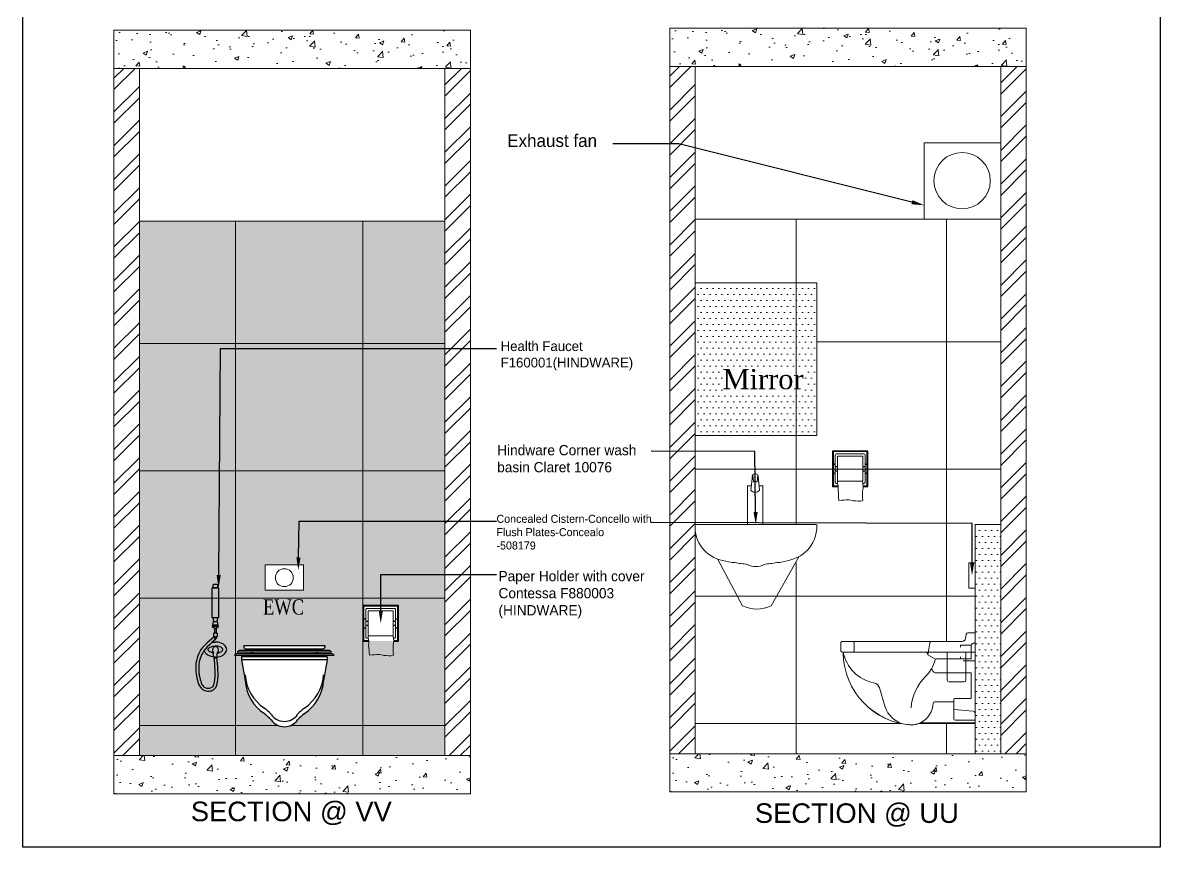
# Model space of a CAD drawing. Header units: millimetres. Extents: x 3470855 to 3479619, y -129111 to -121874.
# Drawn here: x 3475085 to 3479619, y -129111 to -125824 of the extents above; entities that cross this region are included whole.
import ezdxf
from ezdxf import colors
from ezdxf.entities.mleader import LeaderData, LeaderLine
from ezdxf.math import Vec2, Vec3

# ---------------------------------------------------------------- set-up
doc = ezdxf.new("R2010")
doc.units = ezdxf.units.MM
doc.header["$LTSCALE"] = 0.5
doc.header["$MEASUREMENT"] = 0
for name, color, linetype, lineweight in [('COLUMN', 30, 'Continuous', 35), ('COTAS', 8, 'Continuous', 9), ('hatch', 252, 'Continuous', 9), ('SANITARY', 1, 'Continuous', 20), ('WALL', 7, 'Continuous', 50)]:
    doc.layers.add(name, color=color, linetype=linetype, lineweight=lineweight)
for name, color, linetype in [('FIX', 3, 'Continuous'), ('Flooring', 7, 'Continuous'), ('freecads.com', 7, 'Continuous'), ('P-EQPM', 84, 'Continuous')]:
    doc.layers.add(name, color=color, linetype=linetype)
doc.styles.add('1', font='times.ttf')
doc.styles.add('ARIAL', font='eurr____.ttf', dxfattribs={"height": 6})
doc.styles.add('ROMANS', font='times.ttf')
doc.styles.get("Standard").update_dxf_attribs({"font": 'arial.ttf'})
doc.styles.add('style4', font='arial.ttf', dxfattribs={"height": 4})
pattern_1 = [(45, (139607.5597, 159270.9304), (-2.65165043, 2.65165043), []), (45, (139609.3275, 159270.9304), (-2.65165043, 2.65165043), [])]
pattern_2 = [(45, (139520.2413, 159270.6366), (-2.65165043, 2.65165043), []), (45, (139522.009, 159270.6366), (-2.65165043, 2.65165043), [])]

# ---------------------------------------------------------------- blocks, each defined once
blk = doc.blocks.new('A$C49204E9D')
at = {"layer": 'SANITARY'}
for p, q in [((-20.93, 0), (0, 0)), ((-4.4, 0), (-4.4, -4.42)), ((-1.47, 0), (-1.47, -4.42)), ((-4.13, -4.7), (-1.74, -4.7))]:
    blk.add_line(p, q, dxfattribs=at)
at = {"layer": 'SANITARY', "color": 252}
for p, q in [((-19.02, 1.37), (-19.02, 0.27)), ((-7.14, 1.42), (-7.47, -0.46)), ((-2.31, 1.08), (-0.62, 1.08)), ((-2.31, 1.08), (-2.31, 0.76)), ((-1.89, 0), (0, 0)), ((-0.62, 1.08), (-0.48, 1.29)), ((-0.62, 1.08), (-0.62, -1.08)), ((-0.32, 1.38), (0, 1.38)), ((-7.47, -0.46), (-6.22, -1.1)), ((-6.12, -1.08), (-0.62, -1.08)), ((-2.31, -0.77), (-2.31, -1.08)), ((-1.89, -1.37), (0, -1.37)), ((-6.28, -3.29), (-0.62, -3.29)), ((-0.62, -3.29), (-0.62, -7.28)), ((-15.04, -5.63), (-14.13, -8.67)), ((-3.36, -7.81), (-6.42, -7.81)), ((-3.36, -7.47), (-3.36, -10.45)), ((-3.17, -7.28), (-0.62, -7.28)), ((-3.36, -9.04), (-0.31, -9.3)), ((-3.09, -10.72), (0, -10.72))]:
    blk.add_line(p, q, dxfattribs=at)
at = {"layer": 'SANITARY'}
blk.add_lwpolyline([(0, 3.01), (-1.14, 3.01, 0.36397), (-1.41, 2.79), (-1.53, 2.13, -0.36397), (-2.1, 1.64), (-20.86, 1.64, 0.414214), (-21.13, 1.37), (-21.13, 0.2, 0.414214), (-20.93, 0), (-20.93, 0, -0.410508), (-20.74, -0.19, 0.393335), (-9.98, -11.47, 0.10256), (-8.6, -11.12), (-0.27, -11.12, 0.414214), (0, -10.84)], format="xyb", close=True, dxfattribs=at)
at = {"layer": 'SANITARY', "color": 252}
for centre, radius, start, end in [((-14.79, 1.11), 6.06, 190.6037, 259.1), ((-19.29, 1.37), 0.274, 0, 90), ((-19.29, 0.27), 0.274, 270, 0), ((-7.85, -0.39), 0.391, 350, 90), ((-6.87, 1.37), 0.274, 90, 170), ((-0.32, 1.18), 0.196, 90, 147.1277), ((-11.53, 0.03), 5.37, 313.6838, 346.4669), ((-6.12, -1.27), 0.196, 90, 166.4669), ((-6.13, -2.61), 0.687, 174.2188, 258.214), ((-16.15, -5.99), 1.17, 17.7983, 79.1), ((-2.42, -9.33), 7.69, 134.5622, 175.9873), ((-10.2, -7.31), 4.16, 199.0782, 252.7377), ((-10.13, -7.96), 3.51, 295.9034, 359.3245), ((-6.42, -8), 0.196, 90, 179.3245), ((-3.17, -7.47), 0.196, 90, 180), ((-3.09, -10.45), 0.274, 180, 270), ((-0.51, -9.77), 0.515, 6.2137, 66.8947)]:
    blk.add_arc(centre, radius, start, end, dxfattribs=at)
at = {"layer": 'SANITARY'}
for centre, start, end in [((-4.13, -4.42), 180, 270), ((-1.74, -4.42), 270, 0)]:
    blk.add_arc(centre, 0.274, start, end, dxfattribs=at)
blk = doc.blocks.new('A$C46050CCA')
for p, q in [((1.45, 12.79), (14.2, 12.79)), ((1.45, 12.79), (1.45, 12.52)), ((14.2, 12.79), (14.2, 12.52)), ((0, 11.25), (15.65, 11.25)), ((0.41, 11.76), (15.24, 11.76)), ((0.41, 11.51), (15.24, 11.51)), ((0.83, 12.02), (14.83, 12.02)), ((1.1, 11), (1.1, 10.5)), ((14.55, 11), (1.1, 11)), ((1.72, 12.26), (13.93, 12.26)), ((14.55, 11), (14.55, 10.5)), ((1.1, 10.5), (1.65, 7.28)), ((14.55, 10.5), (14, 7.28))]:
    blk.add_line(p, q)
at = {"color": 8}
for p, q in [((2.59, 11.51), (2.59, 11.76)), ((2.59, 11), (2.59, 11.25)), ((2.84, 11.51), (2.84, 11.76)), ((2.84, 11), (2.84, 11.25)), ((12.81, 11.51), (12.81, 11.76)), ((12.81, 11), (12.81, 11.25)), ((13.06, 11.51), (13.06, 11.76)), ((13.06, 11), (13.06, 11.25)), ((14.55, 10.5), (1.1, 10.5))]:
    blk.add_line(p, q, dxfattribs=at)
for centre, radius, start, end in [((1.72, 12.52), 0.267, 180, 270), ((13.93, 12.52), 0.267, 270, 0), ((0.76, 10.49), 1.08, 108.6478, 134.589), ((1.17, 10.99), 1.08, 108.6478, 134.589), ((14.48, 10.99), 1.08, 45.411, 71.3522), ((14.89, 10.49), 1.08, 45.411, 71.3522), ((8.43, 7.74), 6.79, 183.8333, 236.4862), ((7.22, 7.74), 6.79, 303.5138, 356.1667), ((-14.11, -19.76), 28.8, 46.3843, 49.2812), ((29.76, -19.76), 28.8, 130.7188, 133.6157), ((7.83, 2.5), 2.5, 214.2312, 325.7688)]:
    blk.add_arc(centre, radius, start, end)
for centre, radius, start, end in [((8.43, 8.61), 6.79, 183.8333, 236.4862), ((7.22, 8.61), 6.79, 303.5138, 356.1667), ((-14.11, -18.88), 28.8, 46.3843, 49.2812), ((7.83, 3.34), 2.5, 214.2312, 325.7688), ((29.76, -18.88), 28.8, 130.7188, 133.6157)]:
    blk.add_arc(centre, radius, start, end, dxfattribs=at)
at = {"layer": 'P-EQPM', "color": 2, "style": 'ROMANS', "width": 0.8}
blk.add_text('EWC', height=2.4, dxfattribs=at).set_placement((4.48, 17.63))
blk = doc.blocks.new('gfhfvd')
for p, q in [((-159610.9915, 2356549.6458), (-159610.9868, 2356549.6458)), ((-159610.9833, 2356549.6342), (-159610.9717, 2356549.6342)), ((-159610.9717, 2356549.611), (-159610.9833, 2356549.611)), ((-159610.844, 2356549.6342), (-159610.8324, 2356549.6342)), ((-159610.8324, 2356549.611), (-159610.844, 2356549.611)), ((-159610.8289, 2356549.6458), (-159610.8242, 2356549.6458)), ((-159610.9915, 2356549.5994), (-159610.9868, 2356549.5994)), ((-159610.8289, 2356549.5994), (-159610.8242, 2356549.5994))]:
    blk.add_line(p, q)
for points in [[(-159610.841, 2356549.5326), (-159610.8179, 2356549.5326), (-159610.8179, 2356549.7126), (-159610.9979, 2356549.7126)], [(-159610.9979, 2356549.7126), (-159610.9979, 2356549.5326), (-159610.9686, 2356549.5326)], [(-159610.8413, 2356549.5355), (-159610.8208, 2356549.5355), (-159610.8208, 2356549.7097), (-159610.9949, 2356549.7097)], [(-159610.9949, 2356549.7097), (-159610.9949, 2356549.5355), (-159610.9688, 2356549.5355)]]:
    blk.add_lwpolyline(points)
for centre, start, end in [((-159610.9915, 2356549.6423), 90, 180), ((-159610.9868, 2356549.6423), 0, 90), ((-159610.8289, 2356549.6423), 90, 180), ((-159610.8242, 2356549.6423), 0, 90), ((-159610.9915, 2356549.6029), 180, 270), ((-159610.9868, 2356549.6029), 270, 0), ((-159610.8289, 2356549.6029), 180, 270), ((-159610.8242, 2356549.6029), 270, 0)]:
    blk.add_arc(centre, 0.00348, start, end)
at = {"layer": 'COTAS'}
for points in [[(-159610.8436, 2356549.5471), (-159610.8382, 2356549.5471, 0.414214), (-159610.8324, 2356549.5529), (-159610.8324, 2356549.6923, 0.414214), (-159610.8382, 2356549.6981), (-159610.9775, 2356549.6981, 0.414214), (-159610.9833, 2356549.6923)], [(-159610.9833, 2356549.6923), (-159610.9833, 2356549.5529, 0.414214), (-159610.9775, 2356549.5471), (-159610.9717, 2356549.5471, 0.414214)]]:
    blk.add_lwpolyline(points, format="xyb", dxfattribs=at)
blk.add_lwpolyline([(-159610.9717, 2356549.6865), (-159610.9717, 2356549.5587), (-159610.844, 2356549.5587), (-159610.844, 2356549.6865)], close=True, dxfattribs=at)
for points in [[(-159610.9717, 2356549.5589), (-159610.9717, 2356549.5469), (-159610.9686, 2356549.5349), (-159610.9686, 2356549.5228), (-159610.9694, 2356549.5108), (-159610.9679, 2356549.4988), (-159610.9671, 2356549.486), (-159610.9664, 2356549.474), (-159610.9657, 2356549.462), (-159610.9649, 2356549.4605)], [(-159610.8432, 2356549.5469), (-159610.8447, 2356549.5589), (-159610.8439, 2356549.5596)], [(-159610.8432, 2356549.4605), (-159610.8453, 2356549.4725), (-159610.8453, 2356549.4973), (-159610.8447, 2356549.5093), (-159610.8424, 2356549.5214), (-159610.8409, 2356549.5333), (-159610.8432, 2356549.5454), (-159610.8439, 2356549.5484)], [(-159610.9649, 2356549.4605), (-159610.9521, 2356549.4634), (-159610.9401, 2356549.4634), (-159610.9281, 2356549.465), (-159610.916, 2356549.4642), (-159610.904, 2356549.462), (-159610.892, 2356549.4597), (-159610.88, 2356549.4589), (-159610.8672, 2356549.4582), (-159610.8552, 2356549.4582), (-159610.8432, 2356549.4605)]]:
    blk.add_lwpolyline(points, dxfattribs=at)
blk = doc.blocks.new('gfhdghjsd')
at = {"layer": 'freecads.com'}
for p, q in [((32271.17, 22754.61), (32274.76, 22754.61)), ((32271.17, 22738.03), (32271.17, 22754.61)), ((32271.57, 22754.61), (32271.96, 22756.59)), ((32274.36, 22754.61), (32271.57, 22754.61)), ((32271.96, 22756.59), (32273.96, 22756.59)), ((32273.96, 22756.59), (32274.36, 22754.61)), ((32274.76, 22754.61), (32274.76, 22738.03)), ((32271.15, 22733.17), (32271.75, 22734.05)), ((32274.76, 22738.03), (32271.17, 22738.03)), ((32274.36, 22738.03), (32271.57, 22738.03)), ((32271.57, 22738.03), (32271.96, 22736.04)), ((32271.57, 22734.05), (32271.96, 22736.04)), ((32274.36, 22734.05), (32271.57, 22734.05)), ((32271.75, 22734.05), (32274.18, 22734.05)), ((32271.96, 22736.04), (32273.96, 22736.04)), ((32271.96, 22736.04), (32273.96, 22736.04)), ((32273.96, 22736.04), (32274.36, 22738.03)), ((32273.96, 22736.04), (32274.36, 22734.05)), ((32274.18, 22734.05), (32274.78, 22733.17)), ((32272.25, 22727.61), (32269.77, 22725.28)), ((32274.78, 22733.17), (32271.15, 22733.17)), ((32274.78, 22733.17), (32271.15, 22733.17)), ((32271.15, 22733.17), (32272.51, 22732.28)), ((32272.01, 22729.61), (32272.01, 22727.61)), ((32274.01, 22729.61), (32272.01, 22729.61)), ((32274.01, 22727.61), (32272.01, 22727.61)), ((32272.51, 22732.28), (32273.51, 22732.28)), ((32272.51, 22732.28), (32272.51, 22729.61)), ((32272.51, 22727.61), (32272.51, 22726.61)), ((32273.51, 22732.28), (32274.78, 22733.17)), ((32273.51, 22732.28), (32273.51, 22729.61)), ((32273.51, 22727.61), (32273.51, 22726.61)), ((32274.01, 22727.61), (32273.51, 22726.98)), ((32274.01, 22729.61), (32274.01, 22727.61)), ((32266.13, 22721.91), (32265.18, 22720.69)), ((32267.29, 22723.12), (32266.13, 22721.91)), ((32268.53, 22724.19), (32267.29, 22723.12)), ((32268.52, 22722.01), (32267.51, 22720.89)), ((32269.71, 22723.15), (32268.52, 22722.01)), ((32269.77, 22725.28), (32268.53, 22724.19)), ((32271.03, 22724.34), (32269.71, 22723.15)), ((32272.49, 22725.69), (32271.03, 22724.34)), ((32273.22, 22726.61), (32272.49, 22725.69)), ((32272.51, 22726.61), (32273.51, 22726.61)), ((32262.96, 22715.98), (32262.66, 22714.89)), ((32263.35, 22717.1), (32262.96, 22715.98)), ((32263.83, 22718.27), (32263.35, 22717.1)), ((32264.42, 22719.47), (32263.83, 22718.27)), ((32264.58, 22715.54), (32264.29, 22714.54)), ((32265.18, 22720.69), (32264.42, 22719.47)), ((32264.95, 22716.56), (32264.58, 22715.54)), ((32265.41, 22717.62), (32264.95, 22716.56)), ((32265.97, 22718.7), (32265.41, 22717.62)), ((32266.66, 22719.79), (32265.97, 22718.7)), ((32267.51, 22720.89), (32266.66, 22719.79)), ((32272.02, 22716.42), (32272.02, 22718.39)), ((32272.22, 22716.4), (32272.22, 22715.87)), ((32272.22, 22715.87), (32273.81, 22715.87)), ((32272.44, 22714.26), (32272.24, 22715.87)), ((32273.81, 22716.4), (32273.81, 22715.87)), ((32274.02, 22714.45), (32273.82, 22716.07)), ((32274.02, 22716.42), (32274.02, 22718.39)), ((32262.18, 22711.71), (32262.15, 22710.64)), ((32262.15, 22710.64), (32262.17, 22709.54)), ((32262.17, 22709.54), (32262.25, 22708.4)), ((32262.27, 22712.77), (32262.18, 22711.71)), ((32262.43, 22713.82), (32262.27, 22712.77)), ((32262.66, 22714.89), (32262.43, 22713.82)), ((32263.83, 22711.61), (32263.8, 22710.61)), ((32263.8, 22710.61), (32263.82, 22709.57)), ((32263.82, 22709.57), (32263.88, 22708.49)), ((32263.92, 22712.59), (32263.83, 22711.61)), ((32264.07, 22713.56), (32263.92, 22712.59)), ((32264.29, 22714.54), (32264.07, 22713.56)), ((32272.61, 22712.7), (32272.44, 22714.26)), ((32272.75, 22710.98), (32272.61, 22712.7)), ((32272.84, 22709.18), (32272.75, 22710.98)), ((32272.88, 22707.37), (32272.84, 22709.18)), ((32274.2, 22712.85), (32274.02, 22714.45)), ((32274.34, 22711.08), (32274.2, 22712.85)), ((32274.43, 22709.24), (32274.34, 22711.08)), ((32274.47, 22707.38), (32274.43, 22709.24)), ((32262.25, 22708.4), (32262.37, 22707.22)), ((32262.37, 22707.22), (32262.54, 22706.01)), ((32262.54, 22706.01), (32262.76, 22704.81)), ((32262.76, 22704.81), (32263.03, 22703.63)), ((32263.03, 22703.63), (32263.35, 22702.51)), ((32263.35, 22702.51), (32263.74, 22701.46)), ((32263.88, 22708.49), (32264.11, 22706.27)), ((32264.11, 22706.27), (32264.32, 22705.13)), ((32264.32, 22705.13), (32264.57, 22704.03)), ((32264.57, 22704.03), (32264.87, 22703)), ((32264.87, 22703), (32265.21, 22702.07)), ((32272.35, 22701.61), (32272.59, 22702.68)), ((32272.59, 22702.68), (32272.76, 22704.04)), ((32272.76, 22704.04), (32272.85, 22705.63)), ((32272.85, 22705.63), (32272.88, 22707.37)), ((32273.88, 22701.17), (32274.16, 22702.41)), ((32274.16, 22702.41), (32274.34, 22703.89)), ((32274.34, 22703.89), (32274.44, 22705.57)), ((32274.44, 22705.57), (32274.47, 22707.38)), ((32263.74, 22701.46), (32264.18, 22700.51)), ((32264.18, 22700.51), (32264.68, 22699.7)), ((32264.68, 22699.7), (32265.25, 22699.03)), ((32265.21, 22702.07), (32265.58, 22701.27)), ((32265.25, 22699.03), (32265.87, 22698.51)), ((32265.58, 22701.27), (32265.98, 22700.64)), ((32265.87, 22698.51), (32266.53, 22698.11)), ((32265.98, 22700.64), (32266.38, 22700.16)), ((32266.38, 22700.16), (32266.8, 22699.81)), ((32266.53, 22698.11), (32267.23, 22697.83)), ((32266.8, 22699.81), (32267.24, 22699.54)), ((32267.23, 22697.83), (32267.94, 22697.66)), ((32267.24, 22699.54), (32267.71, 22699.36)), ((32267.71, 22699.36), (32268.22, 22699.23)), ((32267.94, 22697.66), (32268.66, 22697.58)), ((32268.22, 22699.23), (32268.75, 22699.18)), ((32268.66, 22697.58), (32269.38, 22697.58)), ((32268.75, 22699.18), (32269.31, 22699.18)), ((32269.31, 22699.18), (32269.87, 22699.23)), ((32269.38, 22697.58), (32270.09, 22697.65)), ((32269.87, 22699.23), (32270.38, 22699.33)), ((32270.09, 22697.65), (32270.77, 22697.78)), ((32270.38, 22699.33), (32270.8, 22699.47)), ((32270.77, 22697.78), (32271.42, 22697.99)), ((32270.8, 22699.47), (32271.15, 22699.65)), ((32271.15, 22699.65), (32271.46, 22699.9)), ((32271.42, 22697.99), (32272.03, 22698.31)), ((32271.46, 22699.9), (32271.77, 22700.26)), ((32271.77, 22700.26), (32272.07, 22700.82)), ((32272.03, 22698.31), (32272.59, 22698.76)), ((32272.07, 22700.82), (32272.35, 22701.61)), ((32272.59, 22698.76), (32273.09, 22699.37)), ((32273.09, 22699.37), (32273.53, 22700.16)), ((32273.53, 22700.16), (32273.88, 22701.17))]:
    blk.add_line(p, q, dxfattribs=at)
for centre, radius, start, end in [((32273.02, 22720.54), 1.58, 18.43495, 161.56505), ((32273.69, 22720.2), 2.33, 159.02024, 219.74735), ((32271.52, 22718.39), 0.5, 0, 39.74735), ((32274.52, 22718.39), 0.5, 140.25265, 180), ((32272.34, 22720.2), 2.33, 320.25265, 20.97976)]:
    blk.add_arc(centre, radius, start, end, dxfattribs=at)
at = {"layer": 'freecads.com', "extrusion": (0, 0, -1)}
for start_param, end_param in [(7.549018, 7.853982), (4.712389, 6.165103)]:
    blk.add_ellipse((32273.02, 22720.51), major_axis=(-6.22, 0), ratio=0.665405, start_param=start_param, end_param=end_param, dxfattribs=at)
at = {"layer": 'freecads.com'}
blk.add_ellipse((32273.02, 22720.51), major_axis=(6.22, 0), ratio=0.665405, start_param=4.712389, end_param=7.853982, dxfattribs=at)
for points, knots in [([(32271.98, 22718.59), (32271.43, 22718.67), (32270.91, 22718.81), (32270.02, 22719.2), (32269.65, 22719.44), (32269.23, 22719.84), (32269.11, 22719.99), (32268.97, 22720.25), (32268.94, 22720.35), (32268.93, 22720.46), (32268.93, 22720.49), (32268.93, 22720.51), (32268.93, 22720.58), (32268.94, 22720.64), (32268.99, 22720.81), (32269.04, 22720.91), (32269.2, 22721.14), (32269.31, 22721.27), (32269.62, 22721.54), (32269.81, 22721.67), (32270.41, 22722.01), (32270.88, 22722.2), (32271.91, 22722.45), (32272.46, 22722.51), (32273.01, 22722.51)], [4.930127, 4.930127, 4.930127, 4.930127, 5.286376, 5.286376, 5.664404, 5.664404, 5.93317, 5.93317, 6.201936, 6.201936, 6.283185, 6.283185, 6.283185, 6.49969, 6.49969, 6.716194, 6.716194, 6.932699, 6.932699, 7.149203, 7.149203, 7.510335, 7.510335, 7.853981, 7.853981, 7.853981, 7.853981]), ([(32274.06, 22718.59), (32274.6, 22718.67), (32275.12, 22718.81), (32276.01, 22719.2), (32276.38, 22719.44), (32276.8, 22719.84), (32276.91, 22719.99), (32277.06, 22720.25), (32277.08, 22720.35), (32277.1, 22720.46), (32277.1, 22720.49), (32277.1, 22720.51), (32277.1, 22720.58), (32277.09, 22720.64), (32277.03, 22720.81), (32276.99, 22720.91), (32276.83, 22721.14), (32276.71, 22721.27), (32276.41, 22721.54), (32276.22, 22721.67), (32275.62, 22722.01), (32275.14, 22722.2), (32274.12, 22722.45), (32273.57, 22722.51), (32273.02, 22722.51)], [4.931842, 4.931842, 4.931842, 4.931842, 5.286376, 5.286376, 5.664404, 5.664404, 5.93317, 5.93317, 6.201936, 6.201936, 6.283185, 6.283185, 6.283185, 6.49969, 6.49969, 6.716194, 6.716194, 6.932699, 6.932699, 7.149203, 7.149203, 7.510335, 7.510335, 7.853981, 7.853981, 7.853981, 7.853981])]:
    blk.add_open_spline(points, degree=3, knots=knots, dxfattribs=at)
blk = doc.blocks.new('drbvgh')
at = {"layer": 'Flooring', "lineweight": 0}
h = blk.add_hatch(dxfattribs=at)
h.set_pattern_fill('_USER', color=253, scale=20, style=0, pattern_type=0)
h.set_pattern_definition([(0, (148033.804, 58749.854), (0, 20), [])])
h.paths.add_polyline_path([(148011.57, 58775.85), (148005.57, 58775.85), (148005.57, 58779.85), (148011.57, 58779.85)], flags=16)
edge = h.paths.add_edge_path(flags=16)
edge.add_line((148002.2, 58766.9), (148002.2, 58767.17))
edge.add_line((148002.2, 58767.17), (148014.95, 58767.17))
edge.add_line((148014.95, 58767.17), (148014.95, 58766.9))
edge.add_arc((148014.68, 58766.9), 0.267, 270, 360, ccw=False)
edge.add_line((148014.68, 58766.63), (148002.47, 58766.63))
edge.add_arc((148002.47, 58766.9), 0.267, 180, 270, ccw=False)
edge = h.paths.add_edge_path(flags=16)
edge.add_arc((148001.92, 58765.37), 1.08, 108.6478, 134.589)
edge.add_line((148001.16, 58766.14), (148015.99, 58766.14))
edge.add_arc((148015.23, 58765.37), 1.08, 45.411, 71.3522)
edge.add_line((148015.57, 58766.39), (148001.57, 58766.39))
edge = h.paths.add_edge_path(flags=16)
edge.add_arc((148001.51, 58764.86), 1.08, 108.6478, 134.589)
edge.add_line((148000.75, 58765.63), (148016.4, 58765.63))
edge.add_arc((148015.64, 58764.86), 1.08, 45.411, 71.3522)
edge.add_line((148015.99, 58765.88), (148001.16, 58765.88))
h.paths.add_polyline_path([(148003.34, 58766.14), (148003.59, 58766.14), (148003.59, 58765.88), (148003.34, 58765.88)], flags=16)
h.paths.add_polyline_path([(148013.56, 58766.14), (148013.81, 58766.14), (148013.81, 58765.88), (148013.56, 58765.88)], flags=16)
h.paths.add_polyline_path([(148013.56, 58765.38), (148013.56, 58765.63), (148013.81, 58765.63), (148013.81, 58765.38)], flags=16)
h.paths.add_polyline_path([(148013.56, 58765.63), (148013.56, 58765.38), (148003.59, 58765.38), (148003.59, 58765.63)], flags=16)
h.paths.add_polyline_path([(148015.3, 58765.38), (148015.3, 58764.88), (148001.84, 58764.88), (148001.84, 58765.38)], flags=16)
edge = h.paths.add_edge_path(flags=16)
edge.add_line((148002.4, 58761.66), (148001.84, 58764.88))
edge.add_line((148001.84, 58764.88), (148015.3, 58764.88))
edge.add_line((148015.3, 58764.88), (148014.75, 58761.66))
edge.add_arc((148007.97, 58762.11), 6.79, 303.5138, 356.1667, ccw=False)
edge.add_arc((148030.51, 58734.62), 28.8, 130.7188, 133.6157)
edge.add_arc((148008.57, 58756.88), 2.5, 214.2312, 325.7688, ccw=False)
edge.add_arc((147986.64, 58734.62), 28.8, 46.3843, 49.2812)
edge.add_arc((148009.18, 58762.11), 6.79, 183.8333, 236.4862, ccw=False)
h.paths.add_polyline_path([(147985.8, 58833.85), (148033.8, 58833.85), (148033.8, 58749.85), (147985.8, 58749.85)])
h = blk.add_hatch(dxfattribs=at)
h.set_pattern_fill('_USER', color=253, scale=20, angle=90, style=0, pattern_type=0)
h.set_pattern_definition([(90, (148033.804, 58749.854), (-20, 1e-15), [])])
h.paths.add_polyline_path([(148011.57, 58775.85), (148005.57, 58775.85), (148005.57, 58779.85), (148011.57, 58779.85)], flags=16)
edge = h.paths.add_edge_path(flags=16)
edge.add_line((148002.2, 58766.9), (148002.2, 58767.17))
edge.add_line((148002.2, 58767.17), (148014.95, 58767.17))
edge.add_line((148014.95, 58767.17), (148014.95, 58766.9))
edge.add_arc((148014.68, 58766.9), 0.267, 270, 360, ccw=False)
edge.add_line((148014.68, 58766.63), (148002.47, 58766.63))
edge.add_arc((148002.47, 58766.9), 0.267, 180, 270, ccw=False)
edge = h.paths.add_edge_path(flags=16)
edge.add_arc((148001.92, 58765.37), 1.08, 108.6478, 134.589)
edge.add_line((148001.16, 58766.14), (148015.99, 58766.14))
edge.add_arc((148015.23, 58765.37), 1.08, 45.411, 71.3522)
edge.add_line((148015.57, 58766.39), (148001.57, 58766.39))
edge = h.paths.add_edge_path(flags=16)
edge.add_arc((148001.51, 58764.86), 1.08, 108.6478, 134.589)
edge.add_line((148000.75, 58765.63), (148016.4, 58765.63))
edge.add_arc((148015.64, 58764.86), 1.08, 45.411, 71.3522)
edge.add_line((148015.99, 58765.88), (148001.16, 58765.88))
h.paths.add_polyline_path([(148003.34, 58766.14), (148003.59, 58766.14), (148003.59, 58765.88), (148003.34, 58765.88)], flags=16)
h.paths.add_polyline_path([(148013.56, 58766.14), (148013.81, 58766.14), (148013.81, 58765.88), (148013.56, 58765.88)], flags=16)
h.paths.add_polyline_path([(148013.56, 58765.38), (148013.56, 58765.63), (148013.81, 58765.63), (148013.81, 58765.38)], flags=16)
h.paths.add_polyline_path([(148013.56, 58765.63), (148013.56, 58765.38), (148003.59, 58765.38), (148003.59, 58765.63)], flags=16)
h.paths.add_polyline_path([(148015.3, 58765.38), (148015.3, 58764.88), (148001.84, 58764.88), (148001.84, 58765.38)], flags=16)
edge = h.paths.add_edge_path(flags=16)
edge.add_line((148002.4, 58761.66), (148001.84, 58764.88))
edge.add_line((148001.84, 58764.88), (148015.3, 58764.88))
edge.add_line((148015.3, 58764.88), (148014.75, 58761.66))
edge.add_arc((148007.97, 58762.11), 6.79, 303.5138, 356.1667, ccw=False)
edge.add_arc((148030.51, 58734.62), 28.8, 130.7188, 133.6157)
edge.add_arc((148008.57, 58756.88), 2.5, 214.2312, 325.7688, ccw=False)
edge.add_arc((147986.64, 58734.62), 28.8, 46.3843, 49.2812)
edge.add_arc((148009.18, 58762.11), 6.79, 183.8333, 236.4862, ccw=False)
h.paths.add_polyline_path([(147985.8, 58833.85), (148033.8, 58833.85), (148033.8, 58749.85), (147985.8, 58749.85)])
h = blk.add_hatch(dxfattribs=at)
h.set_pattern_fill('_USER', color=253, scale=23.59375, angle=90, style=0, pattern_type=0)
h.set_pattern_definition([(90, (148073.123, 58750.147), (-23.594, 1e-15), [])])
edge = h.paths.add_edge_path()
edge.add_arc((148106.99, 58758.18), 3.51, 272.4802, 295.9034)
edge.add_line((148108.53, 58755.02), (148116.85, 58755.02))
edge.add_arc((148116.85, 58755.29), 0.274, 270, 360)
edge.add_line((148117.12, 58755.29), (148117.12, 58769.15))
edge.add_line((148117.12, 58769.15), (148115.98, 58769.15))
edge.add_arc((148115.98, 58768.87), 0.274, 90, 170)
edge.add_line((148115.71, 58768.92), (148115.6, 58768.26))
edge.add_arc((148115.02, 58768.36), 0.587, 270, 350, ccw=False)
edge.add_line((148115.02, 58767.78), (148096.27, 58767.78))
edge.add_arc((148096.27, 58767.5), 0.274, 90, 180)
edge.add_line((148095.99, 58767.5), (148095.99, 58766.33))
edge.add_arc((148096.19, 58766.33), 0.196, 180, 270.1218)
edge.add_arc((148096.19, 58765.94), 0.196, 0.7027, 90.1218, ccw=False)
edge.add_arc((148107.82, 58766.09), 11.44, 180.7262, 266.6117)
h.paths.add_polyline_path([(148073.12, 58786.15), (148089.12, 58786.15), (148089.12, 58780.15), (148073.12, 58780.15), (148073.12, 58750.15), (148121.12, 58750.15), (148121.12, 58834.15), (148073.12, 58834.15)])
h = blk.add_hatch(dxfattribs=at)
h.set_pattern_fill('_USER', color=253, scale=20, style=0, pattern_type=0)
h.set_pattern_definition([(0, (148073.123, 58750.147), (0, 20), [])])
edge = h.paths.add_edge_path(flags=16)
edge.add_arc((148106.99, 58758.18), 3.51, 272.4802, 295.9034)
edge.add_line((148108.53, 58755.02), (148116.85, 58755.02))
edge.add_arc((148116.85, 58755.29), 0.274, 270, 360)
edge.add_line((148117.12, 58755.29), (148117.12, 58769.15))
edge.add_line((148117.12, 58769.15), (148115.98, 58769.15))
edge.add_arc((148115.98, 58768.87), 0.274, 90, 170)
edge.add_line((148115.71, 58768.92), (148115.6, 58768.26))
edge.add_arc((148115.02, 58768.36), 0.587, 270, 350, ccw=False)
edge.add_line((148115.02, 58767.78), (148096.27, 58767.78))
edge.add_arc((148096.27, 58767.5), 0.274, 90, 180)
edge.add_line((148095.99, 58767.5), (148095.99, 58766.33))
edge.add_arc((148096.19, 58766.33), 0.196, 180, 270.1218)
edge.add_arc((148096.19, 58765.94), 0.196, 0.7027, 90.1218, ccw=False)
edge.add_arc((148107.82, 58766.09), 11.44, 180.7262, 266.6117)
h.paths.add_polyline_path([(148073.12, 58786.15), (148089.12, 58786.15), (148089.12, 58780.15), (148073.12, 58780.15), (148073.12, 58750.15), (148117.12, 58750.15), (148117.12, 58786.15), (148121.12, 58786.15), (148121.12, 58834.15), (148073.12, 58834.15), (148073.12, 58824.15), (148092.22, 58824.15), (148092.22, 58800.15), (148073.12, 58800.15)])
at = {"layer": 'hatch', "lineweight": 0}
h = blk.add_hatch(dxfattribs=at)
h.set_pattern_fill('AR-CONC', color=256)
h.set_pattern_definition([(50, (139520.2413, 159252.6366), (7.17260182, -0.62752135), [0.75, -8.25]), (355, (139520.241, 159252.6366), (-1.38751333, 7.52192133), [0.6, -6.6]), (100.4514445, (139520.839, 159252.584), (5.78508846, 6.8943999), [0.6374019, -7.0114211]), (46.1842, (139520.241, 159254.637), (10.6724133, -1.6551928), [1.125, -12.375]), (96.635635, (139521.131, 159254.499), (9.3466194, 9.741186), [0.9561034, -10.5171376]), (351.184164, (139520.241, 159254.637), (9.3466194, 9.741186), [0.9, -9.9]), (21, (139521.2413, 159254.1366), (5.9690705, -4.0261889), [0.75, -8.25]), (326, (139521.241, 159254.1366), (2.4331533, 7.25150044), [0.6, -6.6]), (71.451445, (139521.739, 159253.801), (8.40222376, 3.22531152), [0.6374019, -7.0114211]), (37.5, (139520.2413, 159252.6366), (0.12159855, 3.328938535), [0, -6.52, 0, -6.7, 0, -6.625]), (7.5, (139520.2413, 159252.6366), (2.63069537, 3.94411711), [0, -3.82, 0, -6.37, 0, -2.525]), (327.5, (139518.0113, 159252.6366), (5.338224356, -0.22554872), [0, -2.5, 0, -7.8, 0, -10.34999999]), (317.5, (139517.0113, 159252.6366), (5.83186169, 1.00104982), [0, -3.25, 0, -5.18, 0, -7.35])])
h.paths.add_polyline_path([(147981.8, 58863.85), (148037.8, 58863.85), (148037.8, 58857.85), (147981.8, 58857.85)])
h = blk.add_hatch(dxfattribs=at)
h.set_pattern_fill('AR-CONC', color=256)
h.set_pattern_definition([(50, (139607.56, 159252.9304), (7.17260182, -0.62752135), [0.75, -8.25]), (355, (139607.56, 159252.9304), (-1.38751333, 7.52192133), [0.6, -6.6]), (100.4514445, (139608.1575, 159252.878), (5.78508846, 6.8943999), [0.6374019, -7.0114211]), (46.1842, (139607.56, 159254.93), (10.6724133, -1.6551928), [1.125, -12.375]), (96.635635, (139608.449, 159254.792), (9.3466194, 9.741186), [0.9561034, -10.5171376]), (351.184164, (139607.56, 159254.93), (9.3466194, 9.741186), [0.9, -9.9]), (21, (139608.56, 159254.4304), (5.9690705, -4.0261889), [0.75, -8.25]), (326, (139608.56, 159254.4304), (2.4331533, 7.25150044), [0.6, -6.6]), (71.451445, (139609.057, 159254.095), (8.40222376, 3.22531152), [0.6374019, -7.0114211]), (37.5, (139607.5597, 159252.9304), (0.12159855, 3.328938535), [0, -6.52, 0, -6.7, 0, -6.625]), (7.5, (139607.5597, 159252.9304), (2.63069537, 3.94411711), [0, -3.82, 0, -6.37, 0, -2.525]), (327.5, (139605.3297, 159252.9304), (5.338224356, -0.22554872), [0, -2.5, 0, -7.8, 0, -10.34999999]), (317.5, (139604.3297, 159252.9304), (5.83186169, 1.00104982), [0, -3.25, 0, -5.18, 0, -7.35])])
h.paths.add_polyline_path([(148069.12, 58864.15), (148125.12, 58864.15), (148125.12, 58858.15), (148069.12, 58858.15)])
h = blk.add_hatch(dxfattribs=at)
h.set_pattern_fill('AR-CONC', color=256)
h.set_pattern_definition([(50, (139520.2413, 159270.6366), (7.17260182, -0.62752135), [0.75, -8.25]), (355, (139520.241, 159270.6366), (-1.38751333, 7.52192133), [0.6, -6.6]), (100.4514445, (139520.839, 159270.584), (5.78508846, 6.8943999), [0.6374019, -7.0114211]), (46.1842, (139520.241, 159272.637), (10.6724133, -1.6551928), [1.125, -12.375]), (96.635635, (139521.131, 159272.499), (9.3466194, 9.741186), [0.9561034, -10.5171376]), (351.184164, (139520.241, 159272.637), (9.3466194, 9.741186), [0.9, -9.9]), (21, (139521.2413, 159272.1366), (5.9690705, -4.0261889), [0.75, -8.25]), (326, (139521.241, 159272.1366), (2.4331533, 7.25150044), [0.6, -6.6]), (71.451445, (139521.739, 159271.801), (8.40222376, 3.22531152), [0.6374019, -7.0114211]), (37.5, (139520.2413, 159270.6366), (0.12159855, 3.328938535), [0, -6.52, 0, -6.7, 0, -6.625]), (7.5, (139520.2413, 159270.6366), (2.63069537, 3.94411711), [0, -3.82, 0, -6.37, 0, -2.525]), (327.5, (139518.0113, 159270.6366), (5.338224356, -0.22554872), [0, -2.5, 0, -7.8, 0, -10.34999999]), (317.5, (139517.0113, 159270.6366), (5.83186169, 1.00104982), [0, -3.25, 0, -5.18, 0, -7.35])])
h.paths.add_polyline_path([(147981.8, 58749.85), (148037.8, 58749.85), (148037.8, 58743.85), (147981.8, 58743.85)])
h = blk.add_hatch(dxfattribs=at)
h.set_pattern_fill('AR-CONC', color=256)
h.set_pattern_definition([(50, (139607.56, 159270.9304), (7.17260182, -0.62752135), [0.75, -8.25]), (355, (139607.56, 159270.9304), (-1.38751333, 7.52192133), [0.6, -6.6]), (100.4514445, (139608.1575, 159270.878), (5.78508846, 6.8943999), [0.6374019, -7.0114211]), (46.1842, (139607.56, 159272.93), (10.6724133, -1.6551928), [1.125, -12.375]), (96.635635, (139608.449, 159272.792), (9.3466194, 9.741186), [0.9561034, -10.5171376]), (351.184164, (139607.56, 159272.93), (9.3466194, 9.741186), [0.9, -9.9]), (21, (139608.56, 159272.4304), (5.9690705, -4.0261889), [0.75, -8.25]), (326, (139608.56, 159272.4304), (2.4331533, 7.25150044), [0.6, -6.6]), (71.451445, (139609.057, 159272.095), (8.40222376, 3.22531152), [0.6374019, -7.0114211]), (37.5, (139607.5597, 159270.9304), (0.12159855, 3.328938535), [0, -6.52, 0, -6.7, 0, -6.625]), (7.5, (139607.5597, 159270.9304), (2.63069537, 3.94411711), [0, -3.82, 0, -6.37, 0, -2.525]), (327.5, (139605.3297, 159270.9304), (5.338224356, -0.22554872), [0, -2.5, 0, -7.8, 0, -10.34999999]), (317.5, (139604.3297, 159270.9304), (5.83186169, 1.00104982), [0, -3.25, 0, -5.18, 0, -7.35])])
h.paths.add_polyline_path([(148069.12, 58750.15), (148125.12, 58750.15), (148125.12, 58744.15), (148069.12, 58744.15)])
at = {"layer": 'WALL', "lineweight": 0, "ltscale": 0.1}
h = blk.add_hatch(dxfattribs=at)
h.set_pattern_fill('ANSI32', color=8, scale=10)
h.set_pattern_definition(pattern_2)
h.paths.add_polyline_path([(147981.8, 58857.85), (147985.8, 58857.85), (147985.8, 58749.85), (147981.8, 58749.85)])
h = blk.add_hatch(dxfattribs=at)
h.set_pattern_fill('ANSI32', color=8, scale=10)
h.set_pattern_definition(pattern_2)
h.paths.add_polyline_path([(148033.8, 58857.85), (148037.8, 58857.85), (148037.8, 58749.85), (148033.8, 58749.85)])
h = blk.add_hatch(dxfattribs=at)
h.set_pattern_fill('ANSI32', color=8, scale=10)
h.set_pattern_definition(pattern_1)
h.paths.add_polyline_path([(148069.12, 58858.15), (148073.12, 58858.15), (148073.12, 58750.15), (148069.12, 58750.15)])
h = blk.add_hatch(dxfattribs=at)
h.set_pattern_fill('ANSI32', color=8, scale=10)
h.set_pattern_definition(pattern_1)
h.paths.add_polyline_path([(148121.12, 58858.15), (148125.12, 58858.15), (148125.12, 58750.15), (148121.12, 58750.15)])
at = {"layer": 'WALL', "lineweight": 0}
h = blk.add_hatch(color=9, dxfattribs=at)
h.dxf.hatch_style = 1
h.paths.add_polyline_path([(148011.57, 58775.86), (148005.57, 58775.86), (148005.57, 58779.86), (148011.57, 58779.86)], flags=16)
edge = h.paths.add_edge_path(flags=16)
edge.add_line((148002.2, 58766.91), (148002.2, 58767.17))
edge.add_line((148002.2, 58767.17), (148014.95, 58767.17))
edge.add_line((148014.95, 58767.17), (148014.95, 58766.91))
edge.add_arc((148014.68, 58766.91), 0.267, -90, 0, ccw=False)
edge.add_line((148014.68, 58766.64), (148002.47, 58766.64))
edge.add_arc((148002.47, 58766.91), 0.267, 180, 270, ccw=False)
edge = h.paths.add_edge_path(flags=16)
edge.add_arc((148001.92, 58765.38), 1.08, 108.6478, 134.589)
edge.add_line((148001.16, 58766.14), (148015.99, 58766.14))
edge.add_arc((148015.23, 58765.38), 1.08, 45.411, 71.3522)
edge.add_line((148015.57, 58766.4), (148001.57, 58766.4))
edge = h.paths.add_edge_path(flags=16)
edge.add_arc((148001.51, 58764.87), 1.08, 108.6478, 134.589)
edge.add_line((148000.75, 58765.64), (148016.4, 58765.64))
edge.add_arc((148015.64, 58764.87), 1.08, 45.411, 71.3522)
edge.add_line((148015.99, 58765.89), (148001.16, 58765.89))
h.paths.add_polyline_path([(148003.34, 58766.14), (148003.59, 58766.14), (148003.59, 58765.89), (148003.34, 58765.89)], flags=16)
h.paths.add_polyline_path([(148013.56, 58766.14), (148013.81, 58766.14), (148013.81, 58765.89), (148013.56, 58765.89)], flags=16)
h.paths.add_polyline_path([(148013.56, 58765.38), (148013.56, 58765.64), (148013.81, 58765.64), (148013.81, 58765.38)], flags=16)
h.paths.add_polyline_path([(148013.56, 58765.64), (148013.56, 58765.38), (148003.59, 58765.38), (148003.59, 58765.64)], flags=16)
h.paths.add_polyline_path([(148015.3, 58765.38), (148015.3, 58764.88), (148001.84, 58764.88), (148001.84, 58765.38)], flags=16)
edge = h.paths.add_edge_path(flags=16)
edge.add_arc((148008.57, 58756.89), 2.5, 214.2312, 325.7688, ccw=False)
edge.add_arc((147986.64, 58734.63), 28.8, 46.3843, 49.2812)
edge.add_arc((148009.18, 58762.12), 6.79, 183.8333, 236.4862, ccw=False)
edge.add_line((148002.4, 58761.66), (148001.84, 58764.88))
edge.add_line((148001.84, 58764.88), (148015.3, 58764.88))
edge.add_line((148015.3, 58764.88), (148014.75, 58761.66))
edge.add_arc((148007.97, 58762.12), 6.79, 303.5138, 356.1667, ccw=False)
edge.add_arc((148030.51, 58734.63), 28.8, 130.7188, 133.6157)
h.paths.add_polyline_path([(147985.8, 58833.86), (148033.8, 58833.86), (148033.8, 58773.19), (148033.8, 58767.85), (148026.5, 58767.85), (148026.5, 58773.42), (148020.93, 58773.42), (148020.93, 58767.85), (148033.8, 58767.85), (148033.8, 58749.86), (147985.8, 58749.86)])
h = blk.add_hatch(dxfattribs=at)
h.set_pattern_fill('DOTS', color=4, scale=15)
h.set_pattern_definition([(0, (91418.5412, 63818.5038), (0.46875, 0.937499999), [0, -0.937499999])])
edge = h.paths.add_edge_path()
edge.add_line((148089.12, 58824.15), (148073.12, 58824.22))
edge.add_line((148073.12, 58824.22), (148073.12, 58800.22))
edge.add_line((148073.12, 58800.22), (148092.22, 58800.15))
edge.add_line((148092.22, 58800.15), (148092.22, 58824.15))
h.paths.add_polyline_path([(148076.18, 58812.36), (148083.22, 58812.29), (148087.08, 58812.32), (148077.71, 58812.32)], flags=16)
h = blk.add_hatch(dxfattribs=at)
h.set_pattern_fill('DOTS', color=8, scale=15)
h.set_pattern_definition([(0, (127668.52765, 43871.742), (0.46875, 0.9375), [0, -0.9375])])
h.paths.add_polyline_path([(148117.12, 58786.15), (148121.12, 58786.15), (148121.12, 58750.15), (148117.12, 58750.15)])
at = {"color": 7}
blk.add_lwpolyline([(147967.47, 58967.42), (148146.19, 58967.42), (148146.19, 58735.45), (147967.47, 58735.45)], close=True, dxfattribs=at)
at = {"lineweight": 0, "ltscale": 2}
blk.add_lwpolyline([(148069.12, 58858.15), (148073.12, 58858.15), (148073.12, 58750.15), (148069.12, 58750.15)], close=True, dxfattribs=at)
at = {"color": 3, "lineweight": 0}
blk.add_lwpolyline([(148109.12, 58834.15), (148121.12, 58834.15), (148121.12, 58846.17), (148109.12, 58846.17)], close=True, dxfattribs=at)
at = {"color": 7, "lineweight": 0, "ltscale": 0.1}
for points in [[(147985.8, 58833.85), (148033.8, 58833.85), (148033.8, 58749.85), (147985.8, 58749.85)], [(148073.12, 58834.15), (148121.12, 58834.15), (148121.12, 58750.15), (148073.12, 58750.15)]]:
    blk.add_lwpolyline(points, close=True, dxfattribs=at)
at = {"color": 4, "lineweight": 0}
blk.add_lwpolyline([(148073.12, 58824.15), (148092.22, 58824.15), (148092.22, 58800.15), (148073.12, 58800.15)], close=True, dxfattribs=at)
at = {"lineweight": 0, "ltscale": 13}
for points in [[(148081.36, 58792.32), (148081.36, 58786.22)], [(148083.75, 58792.24), (148083.75, 58786.15)], [(148080.58, 58773.37), (148076.62, 58780.76)], [(148085.06, 58773.37), (148089.38, 58781.08)]]:
    blk.add_lwpolyline(points, dxfattribs=at)
at = {"lineweight": 0}
blk.add_lwpolyline([(148117.12, 58755.29, -0.414214), (148116.85, 58755.02), (148108.53, 58755.02, -0.10256), (148107.14, 58754.67, -0.393335), (148096.38, 58765.94, 0.41113), (148096.19, 58766.13, -0.414836), (148095.99, 58766.33), (148095.99, 58767.5, -0.414214), (148096.27, 58767.78), (148115.02, 58767.78, 0.36397), (148115.6, 58768.26), (148115.71, 58768.92, -0.36397), (148115.98, 58769.15), (148117.12, 58769.15)], format="xyb", close=True, dxfattribs=at)
at = {"color": 3, "lineweight": 0}
blk.add_circle((148115.05, 58840.2), 4.43, dxfattribs=at)
at = {"lineweight": 0, "ltscale": 13}
blk.add_arc((148082.82, 58778.15), 5.28, 244.8676, 295.1324, dxfattribs=at)
at = {"layer": 'FIX', "color": 18, "lineweight": 0, "true_color": 0x000000}
for p, q in [((148081.95, 58792.24), (148081.36, 58792.24)), ((148082.1, 58793.84), (148081.89, 58791.58)), ((148082.16, 58793.95), (148082.27, 58792.88)), ((148082.84, 58792.88), (148082.27, 58792.88)), ((148082.95, 58793.95), (148082.84, 58792.88)), ((148083, 58793.83), (148083.22, 58791.58)), ((148083.75, 58792.24), (148083.15, 58792.24)), ((148073.12, 58786.15), (148092.15, 58786.15)), ((148073.12, 58786.15), (148092.15, 58786.15))]:
    blk.add_line(p, q, dxfattribs=at)
for centre, radius, start, end in [((148082.55, 58793.7), 0.469, 354.8019, 186.5664), ((148082.55, 58792.03), 0.803, 214.1003, 325.8997), ((148078.41, 58785.74), 5.3, 175.6112, 259.7652), ((148086.79, 58785.88), 5.44, 280.8253, 2.8573), ((148079.58, 58786.79), 6.61, 251.3679, 267.9473), ((148080.97, 58787.77), 7.76, 257.8859, 265.3741), ((148079.28, 58770.31), 9.78, 77.8953, 83.7842), ((148082.64, 58782.3), 2.74, 241.6647, 298.3353), ((148085.99, 58770.31), 9.78, 96.2158, 102.1047), ((148084.31, 58787.77), 7.76, 274.6259, 282.1141), ((148085.7, 58786.79), 6.61, 272.0527, 288.6321)]:
    blk.add_arc(centre, radius, start, end, dxfattribs=at)
at = {"layer": 'hatch', "lineweight": 0}
for points in [[(147981.8, 58863.85), (148037.8, 58863.85), (148037.8, 58857.85), (147981.8, 58857.85)], [(148069.12, 58864.15), (148125.12, 58864.15), (148125.12, 58858.15), (148069.12, 58858.15)], [(147981.8, 58749.85), (148037.8, 58749.85), (148037.8, 58743.85), (147981.8, 58743.85)], [(148069.12, 58750.15), (148125.12, 58750.15), (148125.12, 58744.15), (148069.12, 58744.15)]]:
    blk.add_lwpolyline(points, close=True, dxfattribs=at)
at = {"layer": 'SANITARY', "lineweight": 0}
for points in [[(148005.57, 58779.85), (148011.57, 58779.85), (148011.57, 58775.85), (148005.57, 58775.85)], [(148116.12, 58780.15), (148117.12, 58780.15), (148117.12, 58776.15), (148116.12, 58776.15)]]:
    blk.add_lwpolyline(points, close=True, dxfattribs=at)
blk.add_circle((148008.57, 58777.81), 1.41, dxfattribs=at)
at = {"layer": 'WALL', "color": 8, "lineweight": 0, "ltscale": 0.1}
for points in [[(147981.8, 58857.85), (147985.8, 58857.85), (147985.8, 58749.85), (147981.8, 58749.85)], [(148033.8, 58857.85), (148037.8, 58857.85), (148037.8, 58749.85), (148033.8, 58749.85)], [(148121.12, 58858.15), (148125.12, 58858.15), (148125.12, 58750.15), (148121.12, 58750.15)]]:
    blk.add_lwpolyline(points, close=True, dxfattribs=at)
at = {"layer": 'WALL', "color": 8, "lineweight": 0}
blk.add_lwpolyline([(148117.12, 58786.15), (148121.12, 58786.15), (148121.12, 58750.15), (148117.12, 58750.15)], close=True, dxfattribs=at)
at = {"color": 7, "xscale": 30.91787439675863, "yscale": 30.91787439675863, "zscale": 30.91787439675863}
for p in [(5082927.47, -72800710.31), (5082853.72, -72800734.61)]:
    blk.add_blockref('gfhfvd', p, dxfattribs=at)
at = {"lineweight": 0, "ltscale": 2}
blk.add_blockref('A$C46050CCA', (148000.75, 58754.38), dxfattribs=at)
at = {"layer": 'freecads.com', "xscale": 0.2844991550917597, "yscale": 0.2844991550917597, "zscale": 0.2844991550917597}
blk.add_blockref('gfhdghjsd', (138816.1, 52302.55), dxfattribs=at)
at = {"layer": 'WALL', "lineweight": 0, "ltscale": 0.08, "xscale": 0.9999981971000014, "yscale": 0.9999981971000014, "zscale": 0.9999981971000014}
blk.add_blockref('A$C49204E9D', (148117.12, 58766.13), dxfattribs=at)
at = {"color": 7, "attachment_point": 1, "style": 'ARIAL'}
for s, insert, char_height, width in [('        {\\H1.24406x;   Exhaust fan}', (148036.58, 58847.49), 1.6076, 33.5955), ('        {\\H1.24406x;    \\PHealth Faucet F160001(HINDWARE)}', (148042.56, 58817.55), 1.2438, 17.6854), ('Hindware Corner wash \\Pbasin Claret 10076', (148042.01, 58798.66), 1.6076, 33.5955), ('Concealed Cistern-Concello with Flush Plates-Concealo\\P-508179', (148041.9, 58787.69), 1.2574, 26.2756), ('Paper Holder with cover Contessa F880003 (HINDWARE)', (148042.22, 58778.86), 1.6076, 31.1838)]:
    blk.add_mtext(s, dxfattribs=dict(at, insert=insert, char_height=char_height, width=width))
at = {"lineweight": 0, "ltscale": 2, "insert": (148077.43, 58810.59), "char_height": 6.3183, "width": 30.1773, "attachment_point": 1, "style": '1'}
blk.add_mtext('{\\H0.5x;Mirror}', dxfattribs=at)
at = {"layer": 'COLUMN', "color": 8, "lineweight": 0, "char_height": 3.0758, "width": 143.9603, "attachment_point": 1, "rotation": 0, "line_spacing_factor": 1.043478, "style": 'style4'}
for s, insert in [('\\pi-9.22742,l9.22742,t9.22742;{\\C7;SECTION @ VV}', (147993.88, 58742.62)), ('\\pi-9.22742,l9.22742,t9.22742;{\\C7;SECTION @ UU}', (148082.5, 58742.35))]:
    blk.add_mtext(s, dxfattribs=dict(at, insert=insert))
at = {"color": 30, "true_color": 0xf26722}
ml = blk.add_multileader_mtext('Standard', dxfattribs=at)
ml.set_content('', color=(242, 103, 34))
ml.set_leader_properties()
ml.build(insert=Vec2(0, 0))
ml.multileader.update_dxf_attribs({"text_right_attachment_type": 6, "dogleg_length": 0.36, "arrow_head_size": 2})
ctx = ml.context
ctx.base_point, ctx.char_height, ctx.arrow_head_size, ctx.landing_gap_size, ctx.plane_origin = Vec3(148060.1, 58846.09), 0.18, 2, 0.09, Vec3(148090.44, 58848)
ctx.right_attachment, ctx.text_align_type = 6, 2
notes = []
notes.append((ctx, [(0, (1, 1, 0), (148070.57, 58846), (-1, 0), 10.29, [(0, [(148109.12, 58836.33)], 0, [])])]))
ctx.mtext.insert, ctx.mtext.alignment, ctx.mtext.flow_direction = Vec3(148060.19, 58846.18), 3, 5
ml = blk.add_multileader_mtext('Standard', dxfattribs=at)
ml.set_content('', color=(242, 103, 34))
ml.set_leader_properties()
ml.build(insert=Vec2(0, 0))
ml.multileader.update_dxf_attribs({"text_right_attachment_type": 6, "dogleg_length": 0.36, "arrow_head_size": 2})
ctx = ml.context
ctx.base_point, ctx.char_height, ctx.arrow_head_size, ctx.landing_gap_size, ctx.plane_origin = Vec3(148041.92, 58813.83), 0.18, 2, 0.09, Vec3(148023.72, 58796.65)
ctx.right_attachment = 6
notes.append((ctx, [(0, (1, 1, 0), (147998.52, 58813.83), (1, 0), 43.4, [(0, [(147998.24, 58776.21)], 0, [])])]))
ctx.mtext.insert, ctx.mtext.flow_direction = Vec3(148042.01, 58813.92), 5
ml = blk.add_multileader_mtext('Standard', dxfattribs=at)
ml.set_content('', color=(242, 103, 34))
ml.set_leader_properties()
ml.build(insert=Vec2(0, 0))
ml.multileader.update_dxf_attribs({"text_right_attachment_type": 6, "dogleg_length": 0.36, "arrow_head_size": 2})
ctx = ml.context
ctx.base_point, ctx.char_height, ctx.arrow_head_size, ctx.landing_gap_size, ctx.plane_origin, ctx.plane_x_axis, ctx.plane_y_axis = Vec3(148066.1, 58797.78), 0.18, 2, 0.09, Vec3(148059.56, 58799.94), Vec3(0.999994, -0.003459), Vec3(0.003459, 0.999994)
ctx.right_attachment, ctx.text_align_type = 6, 2
notes.append((ctx, [(0, (1, 1, 0), (148082.5, 58797.64), (-0.999994, 0.003459), 16.22, [(0, [(148082.64, 58786.15)], 0, [])])]))
ctx.mtext.insert, ctx.mtext.text_direction, ctx.mtext.rotation, ctx.mtext.alignment, ctx.mtext.flow_direction = Vec3(148066.19, 58797.87), Vec3(0.999994, -0.003459), 6.279727, 3, 5
ml = blk.add_multileader_mtext('Standard', dxfattribs=at)
ml.set_content('', color=(242, 103, 34))
ml.set_leader_properties()
ml.build(insert=Vec2(0, 0))
ml.multileader.update_dxf_attribs({"text_right_attachment_type": 6, "dogleg_length": 0.36, "arrow_head_size": 2})
ctx = ml.context
ctx.base_point, ctx.char_height, ctx.arrow_head_size, ctx.landing_gap_size, ctx.plane_origin = Vec3(148041.92, 58786.68), 0.18, 2, 0.09, Vec3(148023.72, 58788.67)
ctx.right_attachment = 6
notes.append((ctx, [(0, (1, 1, 0), (148010.89, 58786.68), (1, 0), 31.03, [(0, [(148010.76, 58778.98)], 0, [])])]))
ctx.mtext.insert, ctx.mtext.flow_direction = Vec3(148042.01, 58786.77), 5
ml = blk.add_multileader_mtext('Standard', dxfattribs=at)
ml.set_content('', color=(242, 103, 34))
ml.set_leader_properties()
ml.build(insert=Vec2(0, 0))
ml.multileader.update_dxf_attribs({"text_right_attachment_type": 6, "dogleg_length": 0.36, "arrow_head_size": 2})
ctx = ml.context
ctx.base_point, ctx.char_height, ctx.arrow_head_size, ctx.landing_gap_size, ctx.plane_origin, ctx.plane_x_axis, ctx.plane_y_axis = Vec3(148066.1, 58786.57), 0.18, 2, 0.09, Vec3(148060.12, 58788.61), Vec3(0.999994, -0.003459), Vec3(0.003459, 0.999994)
ctx.right_attachment, ctx.text_align_type = 6, 2
notes.append((ctx, [(0, (1, 1, 0), (148116.66, 58786.31), (-0.999994, 0.003459), 50.37, [(0, [(148116.62, 58778.15)], 0, [])])]))
ctx.mtext.insert, ctx.mtext.text_direction, ctx.mtext.rotation, ctx.mtext.alignment, ctx.mtext.flow_direction = Vec3(148066.19, 58786.66), Vec3(0.999994, -0.003459), 6.279727, 3, 5
ml = blk.add_multileader_mtext('Standard', dxfattribs=at)
ml.set_content('', color=(242, 103, 34))
ml.set_leader_properties()
ml.build(insert=Vec2(0, 0))
ml.multileader.update_dxf_attribs({"text_right_attachment_type": 6, "dogleg_length": 0.36, "arrow_head_size": 2})
ctx = ml.context
ctx.base_point, ctx.char_height, ctx.arrow_head_size, ctx.landing_gap_size, ctx.plane_origin = Vec3(148041.92, 58778.33), 0.18, 2, 0.09, Vec3(148023.72, 58780.32)
ctx.right_attachment = 6
notes.append((ctx, [(0, (1, 1, 0), (148023.74, 58778.33), (1, 0), 18.18, [(0, [(148023.72, 58770.64)], 0, [])])]))
ctx.mtext.insert, ctx.mtext.flow_direction = Vec3(148042.01, 58778.42), 5
for ctx, leaders in notes:
    for number, flags, end, landing, length, lines in leaders:
        leader = LeaderData()
        leader.index, (leader.has_last_leader_line, leader.has_dogleg_vector, leader.attachment_direction) = number, flags
        leader.last_leader_point, leader.dogleg_vector, leader.dogleg_length = Vec3(end), Vec3(landing), length
        for number, points, colour, breaks in lines:
            line = LeaderLine()
            line.index, line.vertices, line.color, line.breaks = number, Vec3.list(points), colors.encode_raw_color(colour), breaks
            leader.lines.append(line)
        ctx.leaders.append(leader)

msp = doc.modelspace()

# ---------------------------------------------------------------- block references
at = {"xscale": 25.36921274493297, "yscale": 25.36921274493297, "zscale": 25.36921274493297}
msp.add_blockref('drbvgh', (-278733.3, -1619183.1), dxfattribs=at)

doc.saveas('drawing.dxf')
